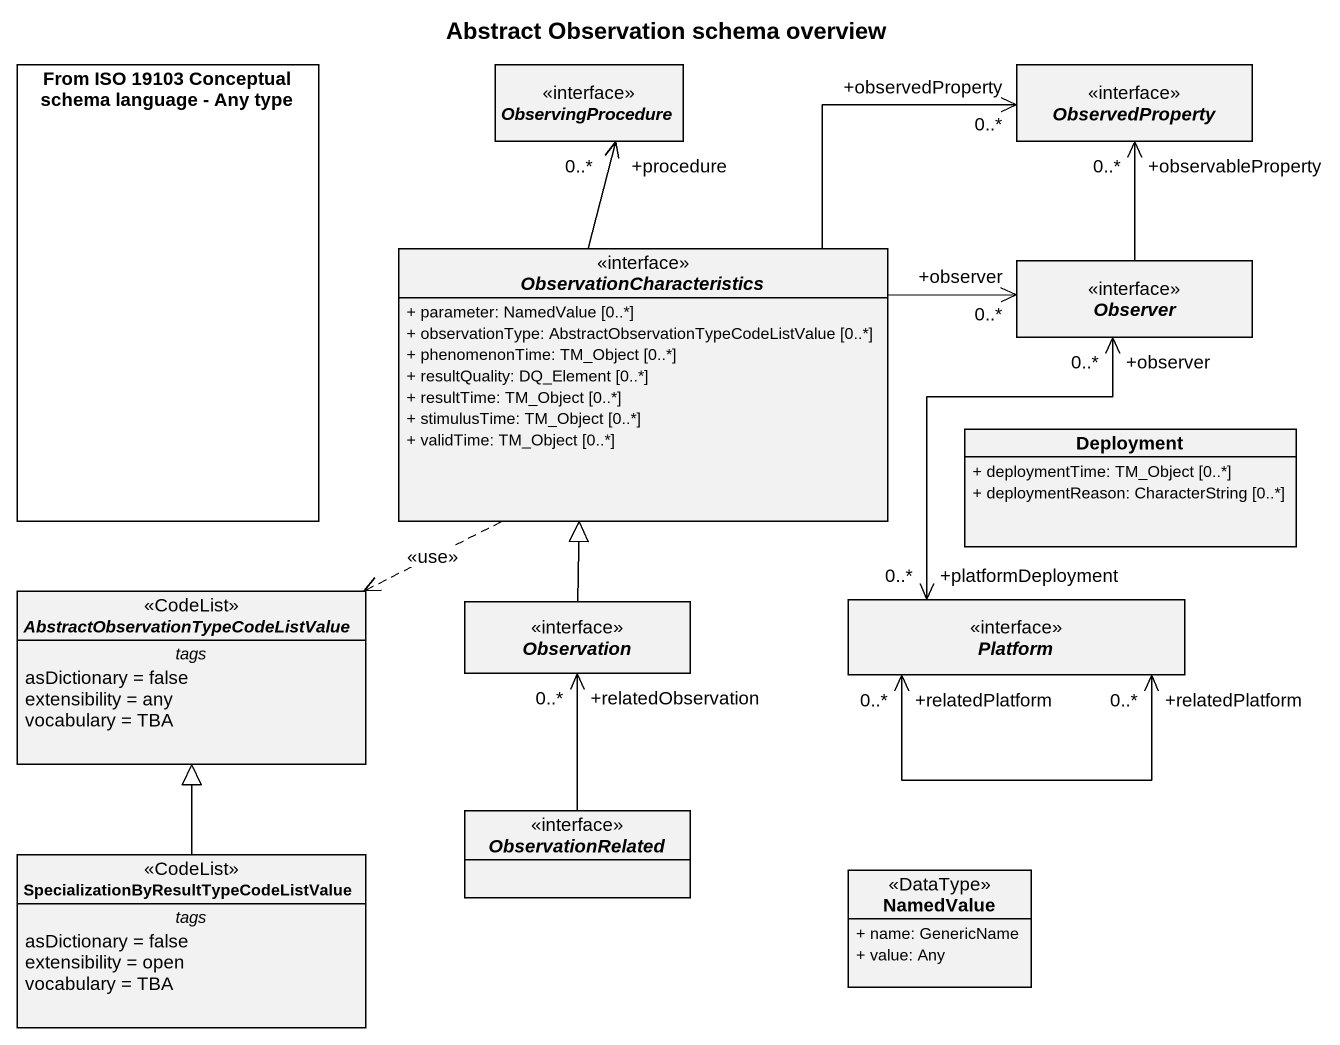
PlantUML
@startuml
title Abstract Observation schema overview
allowmixing
hide circle
hide empty members
skinparam classAttributeIconSize 0
rectangle "From ISO 19103 Conceptual schema language - Any type" as From_ISO_19103_Conceptual #FFFFFF
interface ObservingProcedure
interface ObservedProperty
interface ObservationCharacteristics {
  + parameter: NamedValue [0..*]
  + observationType: AbstractObservationTypeCodeListValue [0..*]
  + phenomenonTime: TM_Object [0..*]
  + resultQuality: DQ_Element [0..*]
  + resultTime: TM_Object [0..*]
  + stimulusTime: TM_Object [0..*]
  + validTime: TM_Object [0..*]
}
interface Observer
class Deployment {
  + deploymentTime: TM_Object [0..*]
  + deploymentReason: CharacterString [0..*]
}
abstract class "AbstractObservationTypeCodeListValue" as AbstractObservationTypeCodeL <<CodeList>> {
  -- tags --
  asDictionary = false
  extensibility = any
  vocabulary = TBA
}
interface Observation
interface Platform
class "SpecializationByResultTypeCodeListValue" as SpecializationByResultTypeCo <<CodeList>> {
  -- tags --
  asDictionary = false
  extensibility = open
  vocabulary = TBA
}
interface ObservationRelated
class NamedValue <<DataType>> {
  + name: GenericName
  + value: Any
}
ObservationCharacteristics -up-> "+procedure\n0..*" ObservingProcedure
ObservationCharacteristics -right-> "+observedProperty\n0..*" ObservedProperty
ObservationCharacteristics -right-> "+observer\n0..*" Observer
ObservationCharacteristics ..> AbstractObservationTypeCodeL : <<use>>
Observer -up-> "+observableProperty\n0..*" ObservedProperty
Observer "+observer\n0..*" <--> "+platformDeployment\n0..*" Platform
Observation -up-|> ObservationCharacteristics
Platform "+relatedPlatform\n0..*" <--> "+relatedPlatform\n0..*" Platform
SpecializationByResultTypeCo -up-|> AbstractObservationTypeCodeL
ObservationRelated -up-> "+relatedObservation\n0..*" Observation
@enduml
